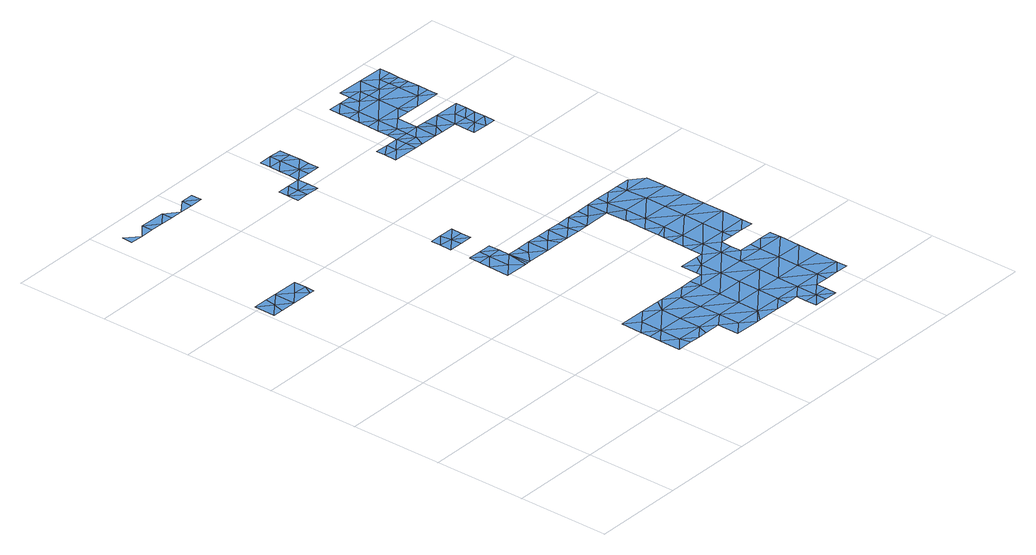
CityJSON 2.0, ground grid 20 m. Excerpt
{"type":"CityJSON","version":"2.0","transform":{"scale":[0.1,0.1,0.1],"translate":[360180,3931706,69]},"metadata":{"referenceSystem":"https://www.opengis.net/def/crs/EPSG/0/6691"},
"CityObjects":{
"waterbody1":{"type":"WaterBody","attributes":{"name":"9","class":"1140","function":"1","WaterBodyRiverFloodingRiskAttribute.description":"5","WaterBodyRiverFloodingRiskAttribute.rankOrg":"2","WaterBodyRiverFloodingRiskAttribute.adminType":"2","WaterBodyRiverFloodingRiskAttribute.scale":"L1"},"geometry":[{"type":"MultiSurface","lod":"1","boundaries":[[[0,1,2]],[[2,1,3]],[[4,5,1]],[[6,7,8]],[[6,9,7]],[[5,3,1]],[[10,4,1]],[[7,9,0]],[[11,9,6]],[[10,9,11]],[[9,10,0]],[[0,10,1]]]}]},
"waterbody2":{"type":"WaterBody","attributes":{"name":"9","class":"1140","function":"1","WaterBodyRiverFloodingRiskAttribute.description":"5","WaterBodyRiverFloodingRiskAttribute.rankOrg":"1","WaterBodyRiverFloodingRiskAttribute.adminType":"2","WaterBodyRiverFloodingRiskAttribute.scale":"L1"},"geometry":[{"type":"MultiSurface","lod":"1","boundaries":[[[12,13,14]],[[13,15,16]],[[15,17,16]],[[16,17,18]],[[18,17,19]],[[19,20,18]],[[21,20,22]],[[22,23,21]],[[21,23,24]],[[25,26,27]],[[25,28,29]],[[25,27,28]],[[30,31,32]],[[30,29,31]],[[29,28,31]],[[27,33,28]],[[31,34,32]],[[34,35,36]],[[36,32,34]],[[37,28,33]],[[31,28,37]],[[34,38,35]],[[39,35,38]],[[31,37,40]],[[38,34,41]],[[42,40,37]],[[34,31,43]],[[38,41,44]],[[31,40,43]],[[41,34,43]],[[42,45,40]],[[46,41,43]],[[47,43,40]],[[45,47,40]],[[48,46,43]],[[49,43,47]],[[48,43,49]],[[45,50,47]],[[51,48,49]],[[52,49,47]],[[53,47,50]],[[52,47,53]],[[54,51,49]],[[54,49,52]],[[55,51,54]]]}]},
"waterbody3":{"type":"WaterBody","attributes":{"name":"9","class":"1140","function":"1","WaterBodyRiverFloodingRiskAttribute.description":"5","WaterBodyRiverFloodingRiskAttribute.rankOrg":"1","WaterBodyRiverFloodingRiskAttribute.adminType":"2","WaterBodyRiverFloodingRiskAttribute.scale":"L1"},"geometry":[{"type":"MultiSurface","lod":"1","boundaries":[[[56,57,58]],[[57,59,58]],[[60,56,61]],[[56,58,61]],[[62,60,61]],[[59,63,58]],[[64,65,62]],[[64,62,61]],[[64,66,65]],[[61,58,67]],[[58,63,67]],[[68,67,63]],[[69,64,61]],[[67,70,61]],[[69,61,70]],[[64,69,66]],[[67,68,71]],[[72,71,73]],[[74,67,71]],[[75,66,69]],[[70,67,74]],[[73,76,72]],[[74,77,70]],[[74,71,72]],[[69,70,77]],[[75,69,78]],[[79,74,72]],[[80,81,82]],[[83,82,81]],[[69,84,78]],[[69,77,84]],[[85,86,87]],[[88,79,76]],[[85,80,86]],[[72,76,79]],[[80,82,86]],[[74,89,77]],[[90,87,86]],[[91,86,82]],[[92,78,84]],[[91,82,83]],[[74,79,89]],[[91,83,93]],[[94,90,86]],[[95,91,93]],[[79,88,96]],[[91,94,86]],[[84,77,97]],[[97,77,89]],[[98,92,84]],[[99,91,95]],[[100,90,94]],[[96,101,79]],[[102,99,95]],[[84,97,98]],[[103,91,99]],[[101,104,79]],[[89,79,104]],[[89,105,97]],[[92,98,106]],[[101,96,107]],[[108,103,99]],[[108,99,102]],[[106,98,109]],[[89,104,105]],[[101,107,110]],[[98,97,111]],[[112,113,102]],[[114,104,101]],[[111,97,105]],[[108,102,113]],[[110,114,101]],[[109,98,111]],[[115,116,117]],[[110,115,117]],[[118,108,113]],[[116,119,117]],[[109,120,121]],[[117,114,110]],[[111,120,109]],[[120,122,121]],[[123,113,112]],[[104,124,105]],[[125,118,113]],[[119,126,117]],[[124,111,105]],[[125,113,123]],[[120,127,122]],[[104,114,128]],[[126,129,117]],[[129,130,117]],[[114,117,130]],[[104,128,124]],[[111,131,120]],[[125,123,132]],[[132,123,133]],[[127,120,134]],[[111,124,135]],[[136,125,132]],[[128,114,137]],[[114,130,137]],[[120,131,134]],[[111,135,131]],[[132,133,138]],[[139,136,132]],[[130,140,137]],[[134,141,142]],[[139,132,138]],[[128,137,143]],[[124,128,144]],[[145,131,135]],[[140,146,137]],[[134,131,141]],[[144,128,143]],[[147,142,141]],[[135,124,144]],[[148,149,147]],[[150,139,138]],[[151,145,135]],[[149,148,152]],[[145,153,131]],[[148,147,141]],[[153,154,131]],[[131,154,141]],[[146,155,137]],[[137,155,143]],[[135,144,151]],[[156,152,157]],[[157,152,148]],[[158,139,150]],[[159,156,157]],[[150,138,160]],[[154,161,141]],[[162,163,159]],[[164,145,151]],[[141,165,148]],[[166,158,150]],[[162,159,157]],[[163,162,167]],[[146,168,155]],[[160,166,150]],[[169,160,167]],[[170,157,148]],[[143,155,171]],[[172,161,154]],[[144,143,173]],[[169,167,162]],[[164,151,174]],[[170,162,157]],[[143,171,173]],[[141,161,165]],[[175,166,160]],[[169,175,160]],[[151,144,176]],[[144,173,176]],[[148,165,170]],[[174,151,176]],[[161,172,177]],[[178,169,162]],[[179,166,175]],[[177,180,161]],[[181,165,161]],[[182,174,176]],[[162,170,183]],[[184,179,175]],[[180,181,161]],[[181,170,165]],[[178,162,183]],[[175,169,178]],[[185,184,175]],[[178,185,175]],[[180,177,186]],[[187,183,170]],[[170,181,187]],[[187,188,183]],[[189,184,185]],[[178,183,188]],[[178,190,185]],[[185,191,189]],[[178,188,190]],[[190,192,185]],[[185,192,191]]]}]},
"waterbody4":{"type":"WaterBody","attributes":{"name":"9","class":"1140","function":"1","WaterBodyRiverFloodingRiskAttribute.description":"5","WaterBodyRiverFloodingRiskAttribute.rankOrg":"1","WaterBodyRiverFloodingRiskAttribute.adminType":"2","WaterBodyRiverFloodingRiskAttribute.scale":"L1"},"geometry":[{"type":"MultiSurface","lod":"1","boundaries":[[[193,194,195]],[[196,197,195]],[[196,195,194]],[[198,193,195]],[[197,199,200]],[[195,197,200]],[[201,195,200]],[[201,198,195]]]}]},
"waterbody5":{"type":"WaterBody","attributes":{"name":"9","class":"1140","function":"1","WaterBodyRiverFloodingRiskAttribute.description":"5","WaterBodyRiverFloodingRiskAttribute.rankOrg":"3","WaterBodyRiverFloodingRiskAttribute.adminType":"2","WaterBodyRiverFloodingRiskAttribute.scale":"L1"},"geometry":[{"type":"MultiSurface","lod":"1","boundaries":[[[202,203,204]],[[205,206,204]],[[203,205,204]],[[207,203,202]],[[206,208,204]],[[208,209,204]],[[209,202,204]],[[202,209,210]]]}]},
"waterbody6":{"type":"WaterBody","attributes":{"name":"9","class":"1140","function":"1","WaterBodyRiverFloodingRiskAttribute.description":"5","WaterBodyRiverFloodingRiskAttribute.rankOrg":"1","WaterBodyRiverFloodingRiskAttribute.adminType":"2","WaterBodyRiverFloodingRiskAttribute.scale":"L1"},"geometry":[{"type":"MultiSurface","lod":"1","boundaries":[[[211,212,213]],[[211,214,212]],[[215,214,211]],[[216,217,218]],[[219,220,216]],[[212,217,216]],[[216,220,221]],[[211,213,222]],[[214,217,212]],[[223,216,221]],[[223,212,216]],[[213,212,223]],[[218,208,216]],[[219,216,208]]]}]},
"waterbody7":{"type":"WaterBody","attributes":{"name":"9","class":"1140","function":"1","WaterBodyRiverFloodingRiskAttribute.description":"5","WaterBodyRiverFloodingRiskAttribute.rankOrg":"3","WaterBodyRiverFloodingRiskAttribute.adminType":"2","WaterBodyRiverFloodingRiskAttribute.scale":"L1"},"geometry":[{"type":"MultiSurface","lod":"1","boundaries":[[[224,225,226]],[[225,224,227]],[[226,225,228]],[[229,226,230]],[[26,226,229]],[[26,224,226]],[[226,228,230]]]}]},
"waterbody8":{"type":"WaterBody","attributes":{"name":"9","class":"1140","function":"1","WaterBodyRiverFloodingRiskAttribute.description":"5","WaterBodyRiverFloodingRiskAttribute.rankOrg":"2","WaterBodyRiverFloodingRiskAttribute.adminType":"2","WaterBodyRiverFloodingRiskAttribute.scale":"L1"},"geometry":[{"type":"MultiSurface","lod":"1","boundaries":[[[231,33,232]],[[33,27,232]],[[27,26,232]],[[233,234,235]],[[236,33,231]],[[236,237,33]],[[237,236,238]],[[229,239,232]],[[236,240,238]],[[236,241,240]],[[242,235,240]],[[242,233,235]],[[233,242,243]],[[234,238,235]],[[241,236,231]],[[240,235,238]],[[229,232,26]],[[239,231,232]],[[230,239,229]]]}]},
"waterbody9":{"type":"WaterBody","attributes":{"name":"9","class":"1140","function":"1","WaterBodyRiverFloodingRiskAttribute.description":"5","WaterBodyRiverFloodingRiskAttribute.rankOrg":"3","WaterBodyRiverFloodingRiskAttribute.adminType":"2","WaterBodyRiverFloodingRiskAttribute.scale":"L1"},"geometry":[{"type":"MultiSurface","lod":"1","boundaries":[[[244,245,246]],[[243,247,246]],[[247,244,246]],[[247,240,248]],[[242,240,247]],[[244,247,249]],[[248,249,247]],[[243,242,247]]]}]},
"waterbody10":{"type":"WaterBody","attributes":{"name":"9","class":"1140","function":"1","WaterBodyRiverFloodingRiskAttribute.description":"5","WaterBodyRiverFloodingRiskAttribute.rankOrg":"2","WaterBodyRiverFloodingRiskAttribute.adminType":"2","WaterBodyRiverFloodingRiskAttribute.scale":"L1"},"geometry":[{"type":"MultiSurface","lod":"1","boundaries":[[[250,251,252]],[[46,48,252]],[[253,254,255]],[[55,255,51]],[[253,255,55]],[[44,41,252]],[[41,46,252]],[[255,48,51]],[[250,252,48]],[[44,252,251]],[[255,250,48]],[[254,250,255]]]}]}
},
"vertices":[
[59,757,10],[31,780,10],[24,757,10],[2,758,10],[34,803,10],[3,804,10],[116,776,10],[105,756,10],[115,756,10],[87,779,10],[60,803,10],[116,802,10],
[36,1127,8],[65,1126,8],[37,1150,8],[93,1126,8],[93,1149,8],[121,1125,8],[150,1148,8],[150,1125,8],[178,1125,8],[207,1147,8],[206,1124,8],[235,1124,8],[235,1147,8],[630,1002,8],[629,979,8],[657,978,8],[658,1002,8],[630,1025,8],[630,1048,8],[659,1048,8],[631,1071,8],[686,978,8],[659,1094,8],[631,1117,8],[631,1094,8],[687,1024,8],[660,1140,8],[632,1141,8],[715,1047,8],[688,1117,8],[717,1024,8],[716,1093,8],[688,1140,8],[743,1023,8],[716,1116,8],[772,1046,8],[745,1116,8],[773,1092,8],[800,1022,8],[773,1115,8],[801,1069,8],[800,1045,8],[801,1092,8],[801,1115,8],
[389,150,7],[389,104,7],[417,127,7],[422,104,7],[390,175,7],[418,173,7],[390,197,7],[445,103,7],[419,219,7],[391,243,7],[448,242,7],[474,126,7],[465,103,7],[476,218,7],[475,172,7],[502,103,7],[530,79,7],[501,56,7],[531,125,7],[493,241,7],[558,55,7],[531,171,7],[504,241,7],[587,78,7],[396,566,3],[395,520,3],[424,543,3],[446,519,3],[532,218,7],[396,589,3],[425,589,3],[397,613,3],[564,55,7],[587,124,7],[425,612,3],[453,566,3],[561,240,7],[452,519,3],[453,589,3],[458,519,3],[615,55,7],[588,170,7],[589,217,7],[481,542,3],[453,612,3],[643,77,7],[509,518,3],[481,565,3],[644,123,7],[645,170,7],[587,240,7],[643,54,7],[509,565,3],[618,239,7],[671,54,7],[646,216,7],[546,518,3],[537,541,3],[700,76,7],[671,31,7],[671,7,7],[699,30,7],[538,564,3],[699,7,7],[646,262,7],[618,250,7],[618,286,7],[565,518,3],[702,169,7],[566,564,3],[727,7,7],[661,285,7],[701,123,7],[728,30,7],[728,53,7],[703,261,7],[594,540,3],[597,517,3],[675,285,7],[702,215,7],[594,563,3],[757,75,7],[622,517,3],[623,563,3],[756,52,7],[704,307,7],[675,310,7],[757,122,7],[758,168,7],[731,238,7],[785,52,7],[676,331,7],[704,354,7],[676,358,7],[651,539,3],[759,214,7],[676,377,7],[731,261,7],[732,284,7],[813,75,7],[677,390,7],[705,400,7],[651,562,3],[677,423,7],[679,516,5],[760,306,7],[706,446,7],[678,469,7],[759,237,7],[761,353,7],[679,562,4],[678,470,7],[813,51,7],[707,492,7],[762,399,7],[814,121,7],[760,283,7],[815,167,7],[788,237,7],[707,538,5],[816,213,7],[788,283,7],[763,491,7],[708,562,5],[817,306,7],[818,352,7],[816,236,7],[763,445,7],[736,561,5],[764,538,5],[817,282,7],[818,398,7],[819,444,7],[764,561,5],[820,490,7],[793,560,5],[821,537,5],
[454,658,3],[454,681,3],[426,682,3],[455,704,3],[423,705,3],[426,658,3],[398,705,3],[398,685,3],[397,659,3],
[346,1007,8],[373,983,8],[374,1006,8],[402,982,8],[403,1005,8],[346,983,8],[403,1029,8],[375,1029,8],[347,1029,8],
[433,1121,8],[433,1097,8],[461,1097,8],[404,1098,8],[405,1121,8],[432,1051,8],[404,1075,8],[404,1052,8],[432,1028,8],[460,1028,8],[460,1051,8],[461,1120,8],[461,1074,8],
[601,979,8],[572,960,8],[600,956,8],[572,980,8],[572,934,8],[629,956,8],[628,933,8],
[685,932,7],[657,955,8],[799,953,6],[799,976,6],[770,954,6],[714,954,6],[710,978,7],[743,977,6],[647,932,8],[742,931,6],[703,931,7],[770,930,6],[798,930,6],
[775,884,6],[798,884,6],[798,907,6],[770,907,6],[741,902,6],[741,885,6],
[745,1162,8],[689,1163,8],[717,1139,8],[802,1138,8],[802,1161,8],[773,1138,8]
]}
